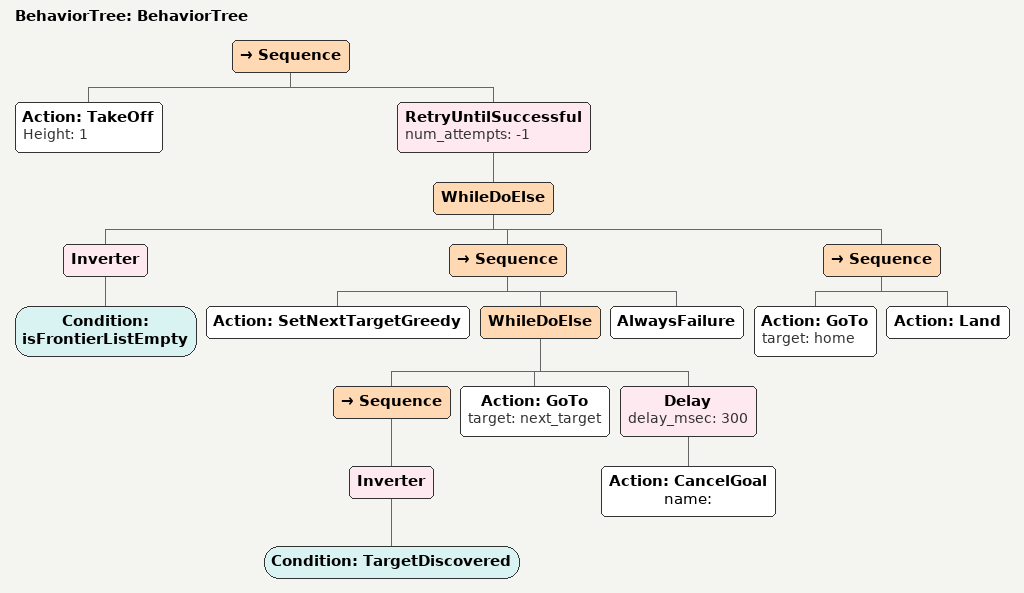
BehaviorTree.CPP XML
<?xml version="1.0"?>
<root main_tree_to_execute="BehaviorTree">
    <BehaviorTree ID="BehaviorTree">
        <Sequence>
            <Action Height="1" ID="TakeOff"/>
            <RetryUntilSuccessful num_attempts="-1">
                <WhileDoElse>
                    <Inverter>
                        <Condition ID="isFrontierListEmpty"/>
                    </Inverter>
                    <Sequence>
                        <Action ID="SetNextTargetGreedy"/>
                        <WhileDoElse>
                            <Sequence>
                                <Inverter>
                                    <Condition ID="TargetDiscovered"/>
                                </Inverter>
                            </Sequence>
                            <Action ID="GoTo" target="next_target"/>
                            <Delay delay_msec="300">
                                <Action ID="CancelGoal" name=""/>
                            </Delay>
                        </WhileDoElse>
                        <AlwaysFailure/>
                    </Sequence>
                    <Sequence>
                        <Action ID="GoTo" target="home"/>
                        <Action ID="Land"/>
                    </Sequence>
                </WhileDoElse>
            </RetryUntilSuccessful>
        </Sequence>
    </BehaviorTree>
</root>
